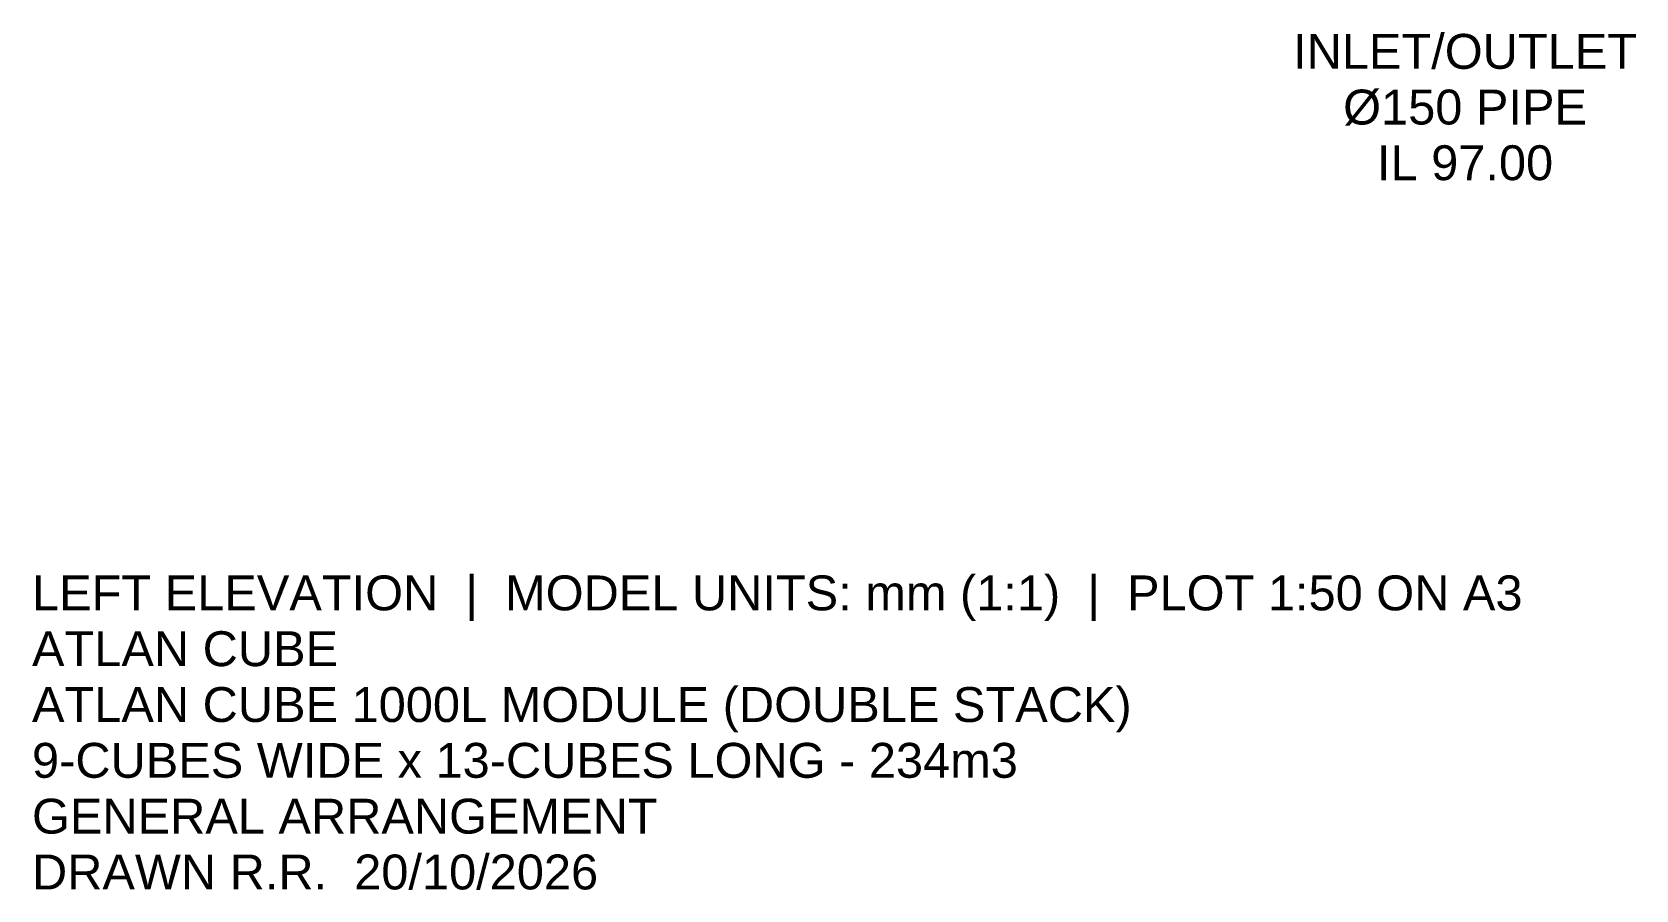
# Model space of a CAD drawing. Header units: millimetres. Extents: x -2152 to 10862, y -2839 to 3606.
# Drawn here: x -2152 to 1912, y -2839 to -665 of the extents above; entities that cross this region are included whole.
import ezdxf
from ezdxf.enums import TextEntityAlignment as Align

# ---------------------------------------------------------------- set-up
doc = ezdxf.new("R2010")
doc.units = ezdxf.units.MM
doc.layers.add('ANNOTATIONS', color=7, linetype='Continuous')
doc.layers.add('TITLE', color=7, linetype='Continuous')
doc.styles.add('ARIAL', font='arial.ttf')

msp = doc.modelspace()

# ---------------------------------------------------------------- texts
at = {"layer": 'ANNOTATIONS', "style": 'ARIAL'}
for s, height, p in [('INLET/OUTLET', 88.406, (1479, -758.5)), ('Ø150 PIPE', 88.41, (1479, -899.6)), ('IL 97.00', 88.41, (1479, -1040.7))]:
    msp.add_text(s, height=height, dxfattribs=at).set_placement(p, align=Align.CENTER)
at = {"layer": 'TITLE', "style": 'ARIAL'}
for s, height, p in [('LEFT ELEVATION  |  MODEL UNITS: mm (1:1)  |  PLOT 1:50 ON A3', 88.406, (-2151.9, -2130.8)), ('ATLAN CUBE', 88.41, (-2151.9, -2272.2)), ('ATLAN CUBE 1000L MODULE (DOUBLE STACK)', 88.406, (-2151.9, -2413.7)), ('9-CUBES WIDE x 13-CUBES LONG - 234m3', 88.406, (-2151.9, -2555.1)), ('GENERAL ARRANGEMENT', 88.406, (-2151.9, -2696.6)), ('DRAWN R.R.  20/10/2026', 88.406, (-2151.9, -2838))]:
    msp.add_text(s, height=height, dxfattribs=at).set_placement(p)

doc.saveas('drawing.dxf')
